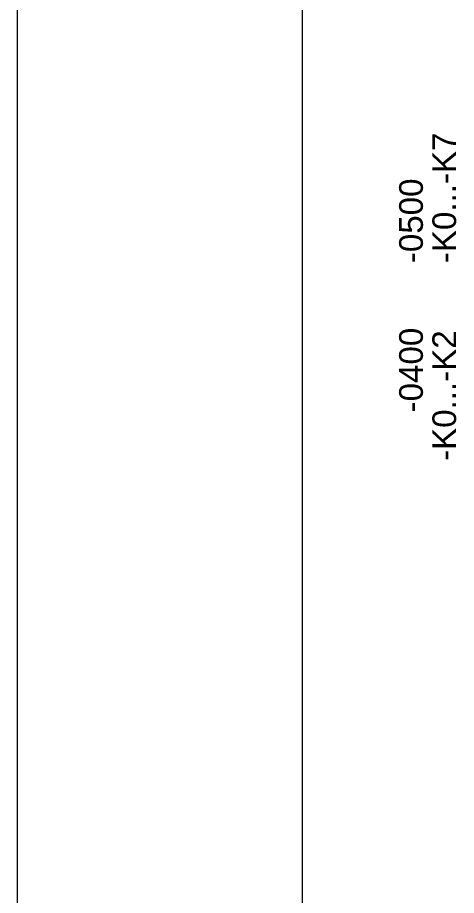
# Model space of a CAD drawing. Header units: millimetres. Extents: x -5035 to 14510, y -7775 to 12.
# Drawn here: x 1309.2 to 1401.7, y -2456.8 to -2271.6 of the extents above; entities that cross this region are included whole.
import ezdxf

# ---------------------------------------------------------------- set-up
doc = ezdxf.new("R2010")
doc.units = ezdxf.units.MM
doc.layers.add('eProC - L2', color=41, linetype='Continuous', lineweight=20)
doc.layers.add('Textos eProC', color=41, linetype='Continuous', lineweight=25)
doc.styles.get("Standard").update_dxf_attribs({"font": 'arial.ttf'})

msp = doc.modelspace()

# ---------------------------------------------------------------- linework, layer by layer
at = {"layer": 'eProC - L2'}
msp.add_lwpolyline([(1309.21, -2254.51), (1369.21, -2254.51), (1369.21, -2899.46), (1309.21, -2899.46), (1309.21, -2254.51)], dxfattribs=at)

# ---------------------------------------------------------------- texts
at = {"layer": 'Textos eProC', "char_height": 5, "attachment_point": 7, "rotation": 90}
for s, insert in [('-K0...-K7', (1401.73, -2323.43)), ('-0500', (1394.73, -2323.43)), ('-0400', (1394.73, -2354.91)), ('-K0...-K2', (1401.73, -2365.15))]:
    msp.add_mtext_dynamic_manual_height_columns(s, width=18.3122, gutter_width=12.5, heights=[0], dxfattribs=dict(at, insert=insert))

doc.saveas('drawing.dxf')
